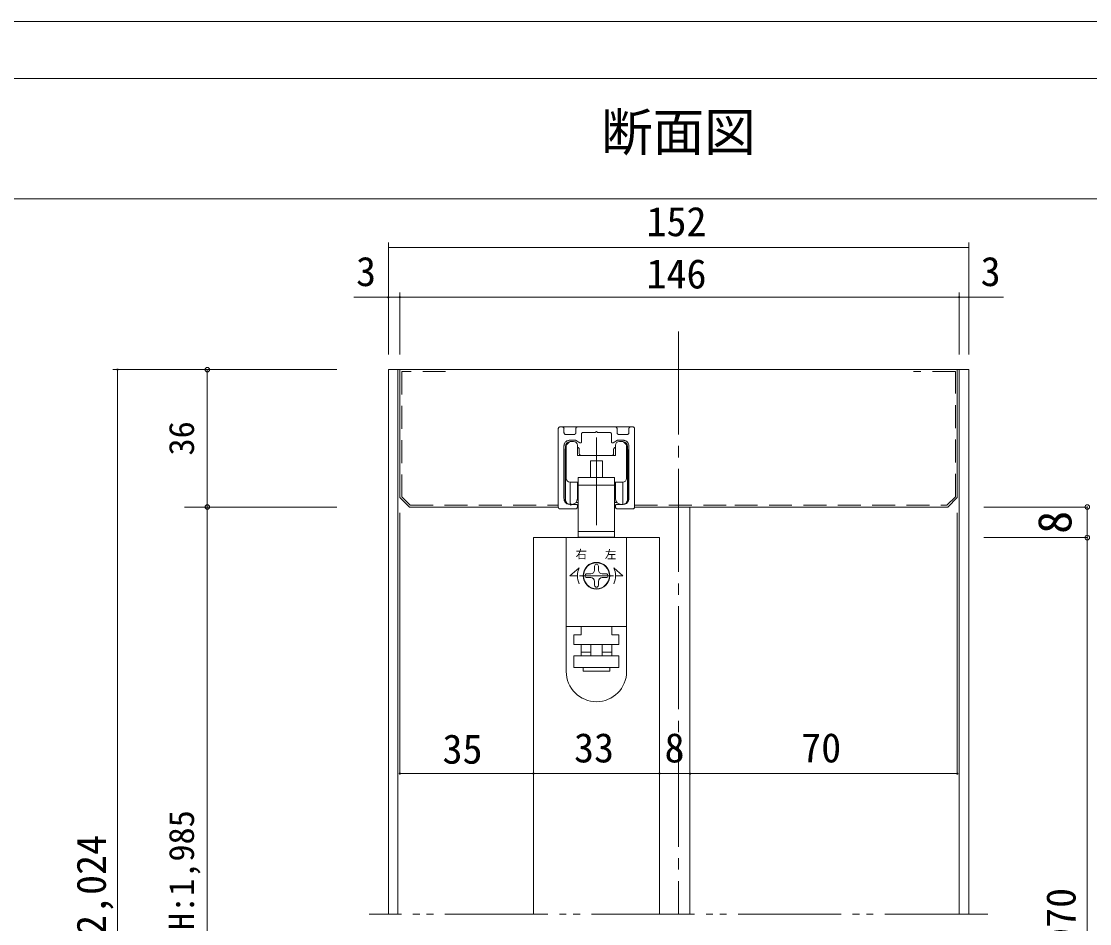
# Model space of a CAD drawing. Units: millimetres on the paper, enlarged 10 times, with parts at other scales. Extents: x -2000 to 2000, y -1385 to 1385.
# Drawn here: x -1368 to -435, y 597 to 1385 of the extents above; entities that cross this region are included whole.
import ezdxf
from ezdxf.enums import TextEntityAlignment as Align

# ---------------------------------------------------------------- set-up
doc = ezdxf.new("R2010")
doc.units = ezdxf.units.MM
doc.header["$LTSCALE"] = 10
doc.header["$PDMODE"] = 32
doc.header["$PDSIZE"] = 4
for name, pattern in [('CHAIN2', [12, 9, -1, 1, -1]), ('DOUBLE_CHAIN2', [12.8, 9, -1, 0.6, -0.6, 0.6, -1]), ('USER3', [31.75, 15.875, -3.175, 3.175, -3.175, 3.175, -3.175]), ('USER4', [50.8, 31.75, -6.35, 6.35, -6.35]), ('USER9', [3, 2, -1])]:
    doc.linetypes.add(name, pattern=pattern)
doc.layers.add('1-1_0', color=7, linetype='Continuous', lineweight=20)
doc.layers.add('2-0', color=7, linetype='Continuous', lineweight=18)
doc.styles.add('ＭＳ ゴシック', font='')
doc.styles.get('ＭＳ ゴシック').set_extended_font_data('MS Gothic')

msp = doc.modelspace()

# ---------------------------------------------------------------- linework, layer by layer
at = {"layer": '1-1_0'}
for p, q in [((-1950, 1335), (380, 1335)), ((-1950, 1230), (380, 1230))]:
    msp.add_line(p, q, dxfattribs=at)
msp.add_lwpolyline([(-2000, -1385), (2000, -1385), (2000, 1385), (-2000, 1385)], close=True, dxfattribs=at)
at = {"layer": '2-0', "lineweight": 20}
for p, q in [((-1047.51, 1094.2), (-1047.51, 1191.79)), ((-540.84, 1094.2), (-540.84, 1191.79)), ((-540.84, 1094.2), (-540.84, 1191.79)), ((-1037.51, 1094.2), (-1037.51, 1148.19)), ((-1037.51, 1094.2), (-1037.51, 1148.19)), ((-549.18, 1094.2), (-549.18, 1148.19)), ((-1037.51, 1144.03), (-550.84, 1144.03)), ((-1047.51, 1080.86), (-1037.51, 1080.86)), ((-1047.51, 1080.86), (-1047.51, 605.38)), ((-1039.18, 1080.86), (-1039.18, 605.38)), ((-550.84, 1080.86), (-747.51, 1080.86)), ((-550.84, 969.2), (-550.84, 1080.86)), ((-550.84, 1080.86), (-540.84, 1080.86)), ((-549.18, 1080.86), (-549.18, 605.38)), ((-540.84, 1080.86), (-540.84, 605.38)), ((-899.18, 960.86), (-899.18, 1029.2)), ((-897.51, 1030.86), (-835.84, 1030.86)), ((-832.51, 1029.2), (-832.51, 960.86)), ((-889.33, 1017.71), (-891.69, 1015.35)), ((-888.15, 1018.2), (-885.84, 1018.2)), ((-845.84, 1018.2), (-843.53, 1018.2)), ((-842.36, 1017.71), (-840, 1015.35)), ((-893.18, 1011.2), (-893.18, 966.53)), ((-892.18, 1014.17), (-892.18, 985.86)), ((-882.51, 1005.86), (-882.51, 1014.86)), ((-880.84, 1011.2), (-880.84, 1007.53)), ((-850.84, 1011.2), (-850.84, 1007.53)), ((-849.18, 1014.86), (-849.18, 1005.86)), ((-839.51, 1014.17), (-839.51, 985.86)), ((-838.51, 1011.2), (-838.51, 966.53)), ((-849.18, 1005.86), (-882.51, 1005.86)), ((-871.18, 1001.2), (-871.18, 986.54)), ((-860.51, 1001.2), (-871.18, 1001.2)), ((-860.51, 986.54), (-860.51, 1001.2)), ((-882.51, 982.53), (-888.84, 982.53)), ((-881.7, 979.86), (-849.98, 979.86)), ((-881.7, 979.86), (-881.7, 939.53)), ((-849.98, 979.86), (-849.98, 986.54)), ((-849.98, 939.53), (-849.98, 979.86)), ((-849.18, 982.53), (-842.84, 982.53)), ((-1029.18, 960.86), (-899.18, 960.86)), ((-883.78, 964.86), (-881.7, 964.86)), ((-849.98, 964.86), (-847.9, 964.86)), ((-832.51, 960.86), (-559.18, 960.86)), ((-784.18, 960.86), (-784.18, 605.38)), ((-559.18, 960.86), (-550.84, 969.2)), ((-920.84, 934.2), (-920.84, 605.38)), ((-810.84, 934.2), (-920.84, 934.2)), ((-881.7, 934.53), (-849.98, 934.53)), ((-879.15, 934.53), (-879.15, 934.2)), ((-852.48, 934.2), (-852.48, 934.53)), ((-849.98, 934.53), (-849.98, 939.53)), ((-810.84, 934.2), (-810.84, 605.38)), ((-892.18, 817.2), (-892.18, 856.53)), ((-839.51, 817.2), (-839.51, 856.53)), ((-920.84, 822.38), (-920.84, 763.49)), ((-920.84, 822.38), (-920.84, 763.49)), ((-810.84, 822.38), (-810.84, 763.49)), ((-810.84, 822.38), (-810.84, 763.49)), ((-784.18, 822.38), (-784.18, 763.49)), ((-784.18, 822.38), (-784.18, 763.49))]:
    msp.add_line(p, q, dxfattribs=at)
at = {"layer": '2-0', "color": 4, "linetype": 'CHAIN2', "lineweight": 9}
msp.add_line((-794.18, 1114.2), (-794.18, 605.38), dxfattribs=at)
at = {"layer": '2-0', "color": 4, "lineweight": 9}
for p, q in [((-1092.51, 1080.86), (-1288.09, 1080.86)), ((-1283.92, 1080.86), (-1283.92, 137.04)), ((-1225.58, 1080.86), (-1092.51, 1080.86)), ((-1205.58, 1080.86), (-1205.58, 960.86)), ((-1225.58, 960.86), (-1092.51, 960.86)), ((-1205.58, 960.86), (-1205.58, 147.04)), ((-437.89, 960.86), (-527.51, 960.86)), ((-437.37, 934.2), (-437.37, 960.86)), ((-1037.51, 955.86), (-1037.51, 728.06)), ((-550.84, 955.86), (-550.84, 728.06)), ((-437.37, 934.2), (-527.51, 934.2)), ((-437.37, 170.38), (-437.37, 934.2)), ((-550.84, 728.06), (-1037.51, 728.06)), ((-920.84, 728.06), (-810.84, 728.06)), ((-810.84, 728.06), (-784.18, 728.06)), ((-784.18, 728.06), (-550.84, 728.06))]:
    msp.add_line(p, q, dxfattribs=at)
at = {"layer": '2-0', "linetype": 'USER9', "lineweight": 20}
for p, q in [((-552.52, 1079.18), (-589.19, 1079.18)), ((-552.52, 969.87), (-552.52, 1079.18)), ((-1028.49, 962.53), (-899.18, 962.53)), ((-832.51, 962.53), (-745.15, 962.53))]:
    msp.add_line(p, q, dxfattribs=at)
at = {"layer": '2-0', "color": 6, "linetype": 'USER3'}
for p, q in [((-897.51, 1030.86), (-895.84, 1030.86)), ((-894.18, 1029.2), (-894.18, 1025.86)), ((-883.84, 1025.86), (-883.84, 1029.2)), ((-847.84, 1029.2), (-847.84, 1025.86)), ((-837.51, 1025.86), (-837.51, 1029.2)), ((-835.84, 1030.86), (-834.18, 1030.86)), ((-892.51, 1024.2), (-885.51, 1024.2)), ((-878.84, 1017.85), (-878.84, 1024.86)), ((-852.84, 1024.86), (-852.84, 1017.85)), ((-846.18, 1024.2), (-839.18, 1024.2)), ((-894.18, 1014.2), (-894.18, 968.2)), ((-837.51, 968.2), (-837.51, 1014.2)), ((-889.18, 963.2), (-883.51, 963.2)), ((-882.51, 962.2), (-882.51, 960.86)), ((-849.18, 960.86), (-849.18, 962.2)), ((-848.18, 963.2), (-842.51, 963.2)), ((-884.18, 959.2), (-897.51, 959.2)), ((-834.18, 959.2), (-847.51, 959.2))]:
    msp.add_line(p, q, dxfattribs=at)
at = {"layer": '2-0', "color": 3, "linetype": 'USER4'}
msp.add_line((-865.84, 1021.6), (-865.84, 944.93), dxfattribs=at)
at = {"layer": '2-0'}
for p, q in [((-892.84, 967.2), (-892.84, 1013.86)), ((-838.84, 967.2), (-838.84, 1013.86)), ((-888.86, 963.2), (-888.84, 982.53)), ((-882.51, 968.2), (-882.51, 982.53)), ((-849.18, 968.2), (-849.18, 982.53)), ((-842.83, 963.2), (-842.84, 982.53)), ((-882.51, 978.86), (-881.7, 978.86)), ((-849.18, 978.86), (-849.98, 978.86)), ((-888.84, 963.2), (-887.51, 963.2)), ((-842.84, 963.2), (-844.18, 963.2)), ((-892.18, 934.2), (-892.18, 856.53)), ((-839.51, 934.2), (-892.18, 934.2)), ((-839.51, 934.2), (-839.51, 856.53)), ((-888.94, 900.86), (-880.97, 907.86)), ((-867.51, 909.2), (-867.51, 905.86)), ((-864.18, 905.86), (-864.18, 909.2)), ((-842.75, 900.86), (-850.72, 907.86)), ((-888.94, 900.86), (-882.51, 900.86)), ((-880.73, 900.86), (-850.95, 900.86)), ((-870.84, 902.53), (-874.18, 902.53)), ((-874.18, 899.2), (-870.84, 899.2)), ((-867.51, 895.86), (-867.51, 892.53)), ((-864.18, 892.53), (-864.18, 895.86)), ((-857.51, 902.53), (-860.84, 902.53)), ((-860.84, 899.2), (-857.51, 899.2)), ((-842.75, 900.86), (-849.18, 900.86)), ((-839.51, 856.53), (-892.18, 856.53)), ((-879.18, 849.2), (-885.51, 849.2)), ((-885.51, 849.2), (-885.51, 847.53)), ((-879.18, 849.2), (-879.18, 856.53)), ((-852.51, 856.53), (-852.51, 849.2)), ((-846.18, 849.2), (-852.51, 849.2)), ((-846.18, 847.53), (-846.18, 849.2)), ((-879.18, 834.2), (-879.18, 840.86)), ((-870.84, 840.86), (-870.84, 830.86)), ((-860.84, 840.86), (-860.84, 830.86)), ((-852.51, 840.86), (-852.51, 834.2)), ((-846.18, 847.53), (-846.18, 840.86)), ((-885.51, 820.86), (-885.51, 830.86)), ((-885.51, 830.86), (-846.18, 830.86)), ((-879.18, 834.2), (-870.84, 834.2)), ((-879.18, 830.86), (-879.18, 834.2)), ((-877.51, 820.86), (-877.51, 817.53))]:
    msp.add_line(p, q, dxfattribs=at)
at = {"layer": '2-0', "color": 2}
msp.add_line((-888.19, 964), (-888.19, 962.06), dxfattribs=at)
at = {"layer": '2-0', "linetype": 'DOUBLE_CHAIN2', "lineweight": 20}
msp.add_line((-524.18, 605.38), (-1064.18, 605.38), dxfattribs=at)
at = {"layer": '2-0'}
for points in [[(-1047.51, 1187.63), (-540.84, 1187.63), (-724.59, 1187.63), (-763.4, 1187.63)], [(-846.18, 840.86), (-885.51, 840.86), (-885.51, 847.53)], [(-846.18, 830.86), (-846.18, 820.86), (-885.51, 820.86)], [(-860.84, 834.2), (-852.51, 834.2), (-852.51, 830.86)], [(-854.18, 820.86), (-854.18, 817.53), (-877.51, 817.53)]]:
    msp.add_lwpolyline(points, dxfattribs=at)
at = {"layer": '2-0', "lineweight": 20}
for points in [[(-1037.51, 1144.03), (-1047.51, 1144.03), (-1077.79, 1144.03)], [(-550.84, 1144.03), (-540.84, 1144.03), (-510.57, 1144.03)], [(-747.51, 1080.86), (-1037.51, 1080.86), (-1037.51, 969.2), (-1029.18, 960.86)], [(-881.7, 979.86), (-881.7, 986.54), (-849.98, 986.54)], [(-881.7, 934.53), (-881.7, 939.53), (-849.98, 939.53)]]:
    msp.add_lwpolyline(points, dxfattribs=at)
at = {"layer": '2-0', "linetype": 'USER9', "lineweight": 20}
for points in [[(-997.51, 1079.2), (-1035.84, 1079.2), (-1035.84, 969.89), (-1028.49, 962.53)], [(-745.15, 962.53), (-559.88, 962.52), (-552.52, 969.87)]]:
    msp.add_lwpolyline(points, dxfattribs=at)
at = {"layer": '2-0', "color": 6, "linetype": 'USER3'}
for points in [[(-882.18, 1030.86), (-865.84, 1030.86), (-849.51, 1030.86)], [(-877.84, 1025.86), (-866.84, 1025.86), (-865.84, 1026.86), (-864.84, 1025.86), (-853.84, 1025.86)], [(-880.34, 1016.98), (-884.18, 1019.2), (-889.18, 1019.2)], [(-842.51, 1019.2), (-847.51, 1019.2), (-851.34, 1016.98)]]:
    msp.add_lwpolyline(points, dxfattribs=at)
at = {"layer": '2-0'}
for radius in [11.67, 11.33]:
    msp.add_circle((-865.84, 900.86), radius, dxfattribs=at)
at = {"layer": '2-0', "lineweight": 20}
for centre, radius, start, end in [((-1047.51, 1144.03), 0.521, 0, 180), ((-1047.51, 1144.03), 0.521, 180, 0), ((-1037.51, 1144.03), 0.521, 0, 180), ((-1037.51, 1144.03), 0.521, 0, 180), ((-1037.51, 1144.03), 0.521, 180, 0), ((-1037.51, 1144.03), 0.521, 180, 0), ((-549.18, 1144.03), 0.521, 0, 180), ((-549.18, 1144.03), 0.521, 0, 180), ((-549.18, 1144.03), 0.521, 0, 180), ((-549.18, 1144.03), 0.521, 180, 0), ((-549.18, 1144.03), 0.521, 180, 0), ((-549.18, 1144.03), 0.521, 180, 0), ((-888.15, 1016.53), 1.67, 90, 135), ((-885.84, 1014.86), 3.33, 360, 90), ((-845.84, 1014.86), 3.33, 90, 180), ((-843.53, 1016.53), 1.67, 45, 90), ((-891.51, 1011.2), 1.67, 143.10953, 180), ((-890.51, 1014.17), 1.67, 135, 180), ((-882.51, 1011.2), 1.67, 360, 90), ((-879.18, 1007.53), 1.67, 180, 270), ((-852.51, 1007.53), 1.67, 270, 0), ((-849.18, 1011.2), 1.67, 90, 180), ((-841.18, 1014.17), 1.67, 0, 45), ((-840.18, 1011.2), 1.67, 0, 36.78801), ((-888.84, 985.86), 3.33, 180, 270), ((-882.51, 979.2), 3.33, 75.95044, 90), ((-849.18, 979.2), 3.33, 90, 104.0179), ((-842.84, 985.86), 3.33, 270, 360), ((-891.51, 966.53), 1.67, 180, 245.90184), ((-840.18, 966.53), 1.67, 294.19339, 360), ((-865.84, 817.2), 26.33, 180, 0)]:
    msp.add_arc(centre, radius, start, end, dxfattribs=at)
at = {"layer": '2-0', "color": 4, "lineweight": 9}
for centre, start, end in [((-1283.92, 1080.86), 90, 270), ((-1283.92, 1080.86), 270, 90), ((-1037.51, 728.06), 0, 180), ((-1037.51, 728.06), 180, 0), ((-920.84, 728.06), 0, 180), ((-920.84, 728.06), 0, 180), ((-920.84, 728.06), 180, 0), ((-920.84, 728.06), 180, 0), ((-810.84, 728.06), 0, 180), ((-810.84, 728.06), 0, 180), ((-810.84, 728.06), 180, 0), ((-810.84, 728.06), 180, 0), ((-784.18, 728.06), 0, 180), ((-784.18, 728.06), 0, 180), ((-784.18, 728.06), 180, 0), ((-784.18, 728.06), 180, 0), ((-550.84, 728.06), 0, 180), ((-550.84, 728.06), 180, 0)]:
    msp.add_arc(centre, 0.521, start, end, dxfattribs=at)
at = {"layer": '2-0', "color": 6, "linetype": 'USER3'}
for centre, radius, start, end in [((-897.51, 1029.2), 1.67, 90, 180), ((-895.84, 1029.2), 1.67, 360, 90), ((-882.18, 1029.2), 1.67, 90, 180), ((-849.51, 1029.2), 1.67, 360, 90), ((-835.84, 1029.2), 1.67, 90, 180), ((-834.18, 1029.2), 1.67, 360, 90), ((-892.51, 1025.86), 1.67, 180, 270), ((-889.18, 1014.2), 5, 90, 180), ((-885.51, 1025.86), 1.67, 270, 0), ((-879.84, 1017.85), 1, 240, 0), ((-877.84, 1024.86), 1, 90, 180), ((-853.84, 1024.86), 1, 0, 90), ((-851.84, 1017.85), 1, 180, 300), ((-846.18, 1025.86), 1.67, 180, 270), ((-842.51, 1014.2), 5, 0, 90), ((-839.18, 1025.86), 1.67, 270, 0), ((-897.51, 960.86), 1.67, 180, 270), ((-889.18, 968.2), 5, 180, 270), ((-884.18, 960.86), 1.67, 270, 0), ((-883.51, 962.2), 1, 360, 90), ((-848.18, 962.2), 1, 90, 180), ((-847.51, 960.86), 1.67, 180, 270), ((-842.51, 968.2), 5, 270, 0), ((-834.18, 960.86), 1.67, 270, 0)]:
    msp.add_arc(centre, radius, start, end, dxfattribs=at)
at = {"layer": '2-0'}
for centre, radius, start, end in [((-888.84, 1013.86), 4, 94.64843, 180), ((-842.84, 1013.86), 4, 0, 85.35157), ((-888.84, 967.2), 4, 180, 270), ((-887.51, 968.2), 5, 270, 0), ((-844.18, 968.2), 5, 180, 270), ((-842.84, 967.2), 4, 270, 0), ((-865.84, 900.86), 16.67, 155.16542, 204.83459), ((-870.84, 905.86), 3.33, 270, 0), ((-865.84, 909.2), 1.67, 90, 180), ((-865.84, 909.2), 1.67, 0, 90), ((-860.84, 905.86), 3.33, 180, 270), ((-865.84, 900.86), 16.67, 335.16541, 24.83458), ((-874.18, 900.86), 1.67, 90, 180), ((-874.18, 900.86), 1.67, 180, 270), ((-870.84, 895.86), 3.33, 0, 90), ((-860.84, 895.86), 3.33, 90, 180), ((-857.51, 900.86), 1.67, 0, 90), ((-857.51, 900.86), 1.67, 270, 0), ((-865.84, 892.53), 1.67, 180, 270), ((-865.84, 892.53), 1.67, 270, 0)]:
    msp.add_arc(centre, radius, start, end, dxfattribs=at)
at = {"layer": '2-0', "color": 4}
for p in [(-1205.58, 1080.86), (-1205.58, 960.86), (-437.37, 960.86), (-437.37, 934.2)]:
    msp.add_point(p, dxfattribs=at)

# ---------------------------------------------------------------- texts
at = {"layer": '1-1_0', "style": 'ＭＳ ゴシック'}
msp.add_text('断面図', height=32.99, dxfattribs=at).set_placement((-861.74, 1261.98), align=Align.BOTTOM_LEFT)
at = {"layer": '2-0', "style": 'ＭＳ ゴシック'}
for s, height, p in [('152', 25.66, (-822.14, 1189.68)), ('3', 25.66, (-1075.7, 1146.11)), ('146', 25.66, (-822.14, 1144.03)), ('3', 25.66, (-530.43, 1146.11)), ('右', 7.33, (-884.08, 913.73)), ('左', 7.33, (-858.48, 913.53)), ('35', 25.66, (-1000.22, 729.05)), ('33', 25.66, (-885.4, 730.14)), ('8', 25.66, (-806.4, 730.14)), ('70', 25.66, (-687.07, 730.14))]:
    msp.add_text(s, height=height, dxfattribs=at).set_placement(p, align=Align.BOTTOM_LEFT)
for s, height, p in [('36', 21.99, (-1210.58, 1005.86)), ('8', 29.33, (-442.37, 937.53)), ('枠内IH:1,985', 21.99, (-1210.58, 516.45)), ('枠外H:2,024', 25.66, (-1286.43, 482.29)), ('DH:1,970', 25.66, (-439.87, 488.62))]:
    msp.add_text(s, height=height, rotation=90, dxfattribs=at).set_placement(p, align=Align.BOTTOM_LEFT)

doc.saveas('drawing.dxf')
